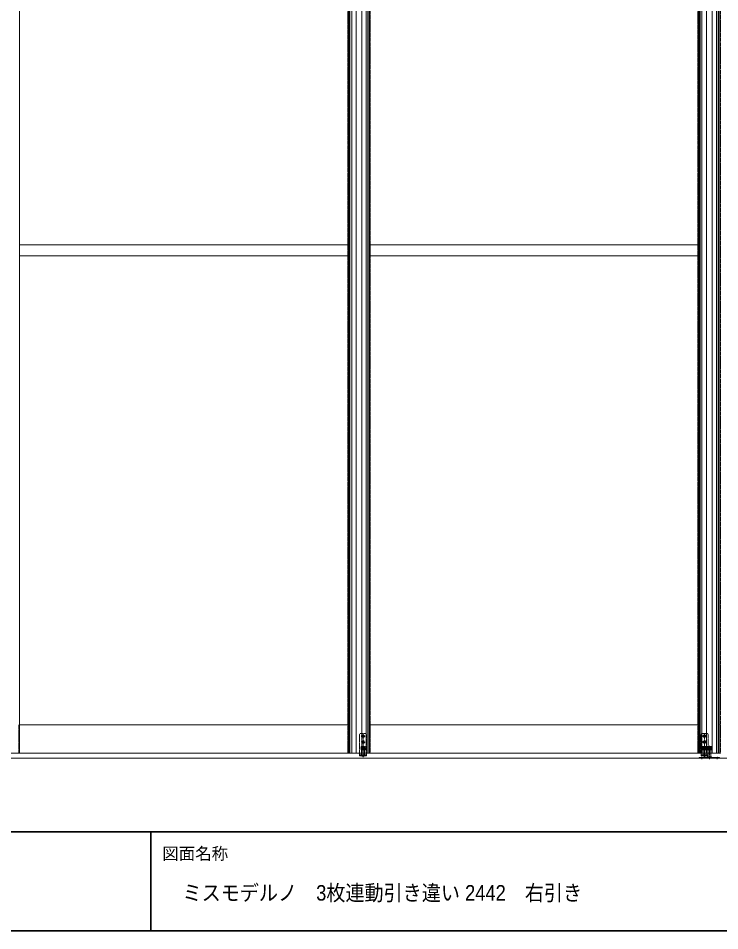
# Model space of a CAD drawing. Units: millimetres, scale not verified. Extents: x -4547 to 4547, y -2284 to 2284.
# Drawn here: x -3254 to -1658, y -2078 to 0 of the extents above; entities that cross this region are included whole.
import ezdxf
from ezdxf.enums import TextEntityAlignment as Align

# ---------------------------------------------------------------- set-up
doc = ezdxf.new("R2010")
doc.units = ezdxf.units.MM
doc.header["$LTSCALE"] = 20
for name, pattern in [('USER1', [10.5, 8, -0.5, 0.5, -0.5, 0.5, -0.5]), ('USER2', [2.91, 1.76, -0.4, 0.35, -0.4]), ('USER3', [1.11, 0.71, -0.4])]:
    doc.linetypes.add(name, pattern=pattern)
doc.layers.add('0-0_1図面枠', color=7, linetype='Continuous', lineweight=20)
doc.layers.add('0-1_3一般', color=7, linetype='Continuous', lineweight=15)
doc.styles.add('ＭＳ Ｐゴシック', font='')
doc.styles.get('ＭＳ Ｐゴシック').set_extended_font_data('MS PGothic')

# ---------------------------------------------------------------- blocks, each defined once
blk = doc.blocks.new('グループ-2')
at = {"layer": '0-0_1図面枠', "lineweight": 35}
for p, q in [((-60000, -37050), (60000, -37050)), ((-32250, -37050), (-32250, -41550))]:
    blk.add_line(p, q, dxfattribs=at)
blk.add_lwpolyline([(-60000, 41550), (60000, 41550), (60000, -41550), (-60000, -41550)], close=True, dxfattribs=at)
blk = doc.blocks.new('図面枠')
at = {"layer": '0-0_1図面枠'}
blk.add_blockref('グループ-2', (0, 0), dxfattribs=at)
at = {"layer": '0-0_1図面枠', "style": 'ＭＳ Ｐゴシック'}
blk.add_text('図面名称', height=550.3, dxfattribs=at).set_placement((-31725.1, -38474.8), align=Align.BOTTOM_LEFT)
blk = doc.blocks.new('グループ-23')
at = {"layer": '0-1_3一般', "linetype": 'USER1'}
for p, q in [((-7342, -33466.3), (-7342, 12333.7)), ((-7292, -33466.3), (-7342, -33466.3))]:
    blk.add_line(p, q, dxfattribs=at)
at = {"layer": '0-1_3一般'}
for p, q in [((-7292, -32186.3), (-7292, 12333.7)), ((-6703.9, 12333.7), (-6703.9, -33466.3)), ((-6502, 12333.7), (-6502, -33466.3)), ((-6420, 12333.7), (-6420, -33466.3)), ((-7292, -33466.3), (-7292, -32186.3)), ((-7212, -33466.3), (-7292, -33466.3)), ((-6848, -33466.3), (-7212, -33466.3)), ((-6372, -33466.3), (-6848, -33466.3)), ((-6342, -33466.3), (-6372, -33466.3))]:
    blk.add_line(p, q, dxfattribs=at)
at = {"layer": '0-1_3一般', "linetype": 'USER3'}
for p, q in [((-6372, -32166.3), (-6342, -32166.3)), ((-6372, -33466.3), (-6372, -32166.3))]:
    blk.add_line(p, q, dxfattribs=at)
blk = doc.blocks.new('グループ-24')
at = {"layer": '0-1_3一般'}
for p, q in [((-23232, -32186.3), (-23232, 12333.7)), ((-22643.9, 12333.7), (-22643.9, -33466.3)), ((-22442, 12333.7), (-22442, -33466.3)), ((-22360, 12333.7), (-22360, -33466.3)), ((-7244, -33466.3), (-7244, 12333.7)), ((-7162, -33466.3), (-7162, 12333.7)), ((-6960.1, -33466.3), (-6960.1, 12333.7)), ((-22282, 11033.7), (-22282, -10316.3)), ((-7322, -10316.3), (-7322, 11033.7)), ((-22282, -10316.3), (-22282, -32166.3)), ((-22282, -10316.3), (-7322, -10316.3)), ((-7322, -32166.3), (-7322, -10316.3)), ((-22282, -10816.3), (-7322, -10816.3)), ((-23232, -33466.3), (-23232, -32186.3)), ((-22282, -32166.3), (-7322, -32166.3)), ((-22282, -32166.3), (-22282, -33466.3)), ((-7322, -33466.3), (-7322, -32166.3)), ((-6372, -32186.3), (-6372, -33466.3)), ((-23152, -33466.3), (-23232, -33466.3)), ((-22788, -33466.3), (-23152, -33466.3)), ((-22312, -33466.3), (-22788, -33466.3)), ((-22282, -33466.3), (-22312, -33466.3)), ((-6372, -33466.3), (-22282, -33466.3)), ((-7292, -33466.3), (-7322, -33466.3)), ((-6816, -33466.3), (-7292, -33466.3)), ((-6452, -33466.3), (-6816, -33466.3)), ((-6372, -33466.3), (-6452, -33466.3))]:
    blk.add_line(p, q, dxfattribs=at)
at = {"layer": '0-1_3一般', "linetype": 'USER3'}
for p, q in [((-22312, -33466.3), (-22312, -32166.3)), ((-22312, -32166.3), (-22282, -32166.3)), ((-7322, -32166.3), (-7292, -32166.3)), ((-7292, -32166.3), (-7292, -33466.3))]:
    blk.add_line(p, q, dxfattribs=at)
at = {"layer": '0-1_3一般', "linetype": 'USER1'}
for points in [[(-23232, -33466.3), (-23282, -33466.3), (-23282, 12333.7), (-23232, 12333.7)], [(-6372, 12333.7), (-6322, 12333.7), (-6322, -33466.3), (-6372, -33466.3)]]:
    blk.add_lwpolyline(points, dxfattribs=at)
at = {"layer": '0-1_3一般'}
blk.add_lwpolyline([(-22312, 12333.7), (-6372, 12333.7), (-6372, -32186.3)], dxfattribs=at)
blk = doc.blocks.new('グループ-26')
at = {"layer": '0-1_3一般'}
for p, q in [((-6922, -33226.3), (-6722, -33226.3)), ((-6907, -33166.3), (-6917, -33176.3)), ((-6727, -33176.3), (-6917, -33176.3)), ((-6917, -33226.3), (-6917, -33176.3)), ((-6907, -33166.3), (-6902, -33166.3)), ((-6902, -33166.3), (-6742, -33166.3)), ((-6777, -33156.3), (-6867, -33156.3)), ((-6864.5, -33166.3), (-6867, -33156.3)), ((-6779.5, -33166.3), (-6777, -33156.3)), ((-6742, -33166.3), (-6737, -33166.3)), ((-6737, -33166.3), (-6727, -33176.3)), ((-6727, -33176.3), (-6727, -33226.3)), ((-6922, -33246.3), (-6722, -33246.3)), ((-6922, -33636.3), (-6922, -33656.3)), ((-6722, -33636.3), (-6922, -33636.3)), ((-6917, -33296.3), (-6917, -33246.3)), ((-6917, -33296.3), (-6727, -33296.3)), ((-6907, -33306.3), (-6917, -33296.3)), ((-6902, -33306.3), (-6907, -33306.3)), ((-6742, -33306.3), (-6902, -33306.3)), ((-6892, -33636.3), (-6892, -33306.3)), ((-6752, -33636.3), (-6892, -33636.3)), ((-6752, -33636.3), (-6752, -33306.3)), ((-6737, -33306.3), (-6742, -33306.3)), ((-6737, -33306.3), (-6727, -33296.3)), ((-6727, -33246.3), (-6727, -33296.3)), ((-6722, -33656.3), (-6722, -33636.3)), ((-7282, -33656.3), (-6362, -33656.3)), ((-7282, -33696.3), (-7282, -33656.3)), ((-6362, -33696.3), (-7282, -33696.3)), ((-6362, -33656.3), (-6362, -33696.3))]:
    blk.add_line(p, q, dxfattribs=at)
at = {"layer": '0-1_3一般', "linetype": 'USER3'}
for p, q in [((-6902, -33166.3), (-6902, -33186.3)), ((-6864, -33186.3), (-6902, -33186.3)), ((-6864, -33286.3), (-6864, -33186.3)), ((-6842, -33156.3), (-6822, -33167.8)), ((-6822, -33167.8), (-6802, -33156.3)), ((-6742, -33186.3), (-6780, -33186.3)), ((-6742, -33166.3), (-6742, -33186.3)), ((-6864, -33286.3), (-6902, -33286.3)), ((-6902, -33306.3), (-6902, -33286.3)), ((-6872, -33636.3), (-6872, -33676.3)), ((-6872, -33636.3), (-6872, -33676.3)), ((-6780, -33286.3), (-6864, -33286.3)), ((-6742, -33286.3), (-6780, -33286.3)), ((-6772, -33676.3), (-6772, -33636.3)), ((-6772, -33676.3), (-6772, -33636.3)), ((-6742, -33306.3), (-6742, -33286.3)), ((-7222, -33696.3), (-7222, -33656.3)), ((-7122, -33656.3), (-7122, -33696.3)), ((-6922, -33676.3), (-6722, -33676.3)), ((-6922, -33696.3), (-6922, -33676.3)), ((-6767, -33696.3), (-6772, -33676.3)), ((-6722, -33676.3), (-6722, -33696.3)), ((-6522, -33696.3), (-6522, -33656.3)), ((-6422, -33656.3), (-6422, -33696.3))]:
    blk.add_line(p, q, dxfattribs=at)
at = {"layer": '0-1_3一般', "linetype": 'USER1'}
for p, q in [((-6862, -33176.3), (-6864.5, -33166.3)), ((-6862, -33286.3), (-6862, -33176.3)), ((-6782, -33176.3), (-6779.5, -33166.3)), ((-6782, -33286.3), (-6782, -33176.3)), ((-6892, -33306.3), (-6892, -33286.3)), ((-6892, -33286.3), (-6872, -33286.3)), ((-6872, -33286.3), (-6862, -33286.3)), ((-6862, -33286.3), (-6782, -33286.3)), ((-6782, -33286.3), (-6772, -33286.3)), ((-6772, -33286.3), (-6752, -33286.3)), ((-6752, -33306.3), (-6752, -33286.3))]:
    blk.add_line(p, q, dxfattribs=at)
at = {"layer": '0-1_3一般', "linetype": 'USER2'}
for p, q in [((-6822, -33736.3), (-6822, -33126.3)), ((-6822, -33326.3), (-6822, -33146.3)), ((-7172, -33736.3), (-7172, -33616.3)), ((-6822, -33336.3), (-6822, -33326.3)), ((-6822, -33736.3), (-6822, -33596.3)), ((-6472, -33736.3), (-6472, -33616.3))]:
    blk.add_line(p, q, dxfattribs=at)
for points in [[(-6707, -33236.3), (-6732, -33236.3), (-6932, -33236.3), (-6937, -33236.3)], [(-6822, -33326.3), (-6822, -33146.3), (-6822, -33136.3)]]:
    blk.add_lwpolyline(points, dxfattribs=at)
at = {"layer": '0-1_3一般', "linetype": 'USER3'}
for points in [[(-6780, -33286.3), (-6780, -33186.3), (-6864, -33186.3)], [(-6872, -33676.3), (-6877, -33696.3), (-6767, -33696.3)], [(-6792, -33696.3), (-6822, -33679), (-6852, -33696.3)]]:
    blk.add_lwpolyline(points, dxfattribs=at)
at = {"layer": '0-1_3一般'}
for centre, start, end in [((-6922, -33236.3), 90, 180), ((-6922, -33236.3), 180, 270), ((-6722, -33236.3), 0, 90), ((-6722, -33236.3), 270, 0)]:
    blk.add_arc(centre, 10, start, end, dxfattribs=at)
at = {"layer": '0-1_3一般', "linetype": 'USER3'}
for centre, start, end in [((-6922, -33236.3), 270, 90), ((-6722, -33236.3), 90, 180), ((-6722, -33236.3), 180, 270)]:
    blk.add_arc(centre, 10, start, end, dxfattribs=at)
blk = doc.blocks.new('グループ-36')
at = {"layer": '0-1_3一般', "linetype": 'USER3'}
for p, q in [((-22742, -33466.3), (-22742, -32606.3)), ((-22682, -32566.3), (-22482, -32566.3)), ((-22676, -32686.3), (-22488, -32686.3)), ((-22612, -32750.3), (-22612, -32622.3)), ((-22552, -32642.3), (-22612, -32642.3)), ((-22552, -32730.3), (-22612, -32730.3)), ((-22552, -32622.3), (-22552, -32750.3)), ((-22422, -32626.3), (-22422, -33466.3)), ((-7202, -33466.3), (-7202, -32606.3)), ((-7142, -32566.3), (-6942, -32566.3)), ((-7136, -32686.3), (-6948, -32686.3)), ((-7072, -32750.3), (-7072, -32622.3)), ((-7012, -32642.3), (-7072, -32642.3)), ((-7012, -32730.3), (-7072, -32730.3)), ((-7012, -32622.3), (-7012, -32750.3)), ((-6882, -32626.3), (-6882, -33466.3)), ((-22467, -33236.3), (-22697, -33236.3)), ((-22667, -33166.3), (-22677, -33176.3)), ((-22487, -33176.3), (-22677, -33176.3)), ((-22677, -33296.3), (-22677, -33176.3)), ((-22488, -32956.3), (-22676, -32956.3)), ((-22667, -33166.3), (-22662, -33166.3)), ((-22662, -33166.3), (-22502, -33166.3)), ((-22662, -33166.3), (-22662, -33186.3)), ((-22624, -33186.3), (-22662, -33186.3)), ((-22602, -33156.3), (-22627, -33156.3)), ((-22627, -33156.3), (-22624.5, -33166.3)), ((-22624.5, -33166.3), (-22622, -33176.3)), ((-22624, -33286.3), (-22624, -33186.3)), ((-22622, -33176.3), (-22622, -33286.3)), ((-22612, -33020.3), (-22612, -32892.3)), ((-22552, -32912.3), (-22612, -32912.3)), ((-22552, -33000.3), (-22612, -33000.3)), ((-22562, -33156.3), (-22602, -33156.3)), ((-22582, -33167.8), (-22582, -33046.3)), ((-22582, -33426.3), (-22582, -33146.3)), ((-22552, -32892.3), (-22552, -33020.3)), ((-22539.5, -33166.3), (-22542, -33176.3)), ((-22542, -33176.3), (-22542, -33286.3)), ((-22502, -33186.3), (-22540, -33186.3)), ((-22537, -33156.3), (-22539.5, -33166.3)), ((-22502, -33166.3), (-22497, -33166.3)), ((-22502, -33166.3), (-22502, -33186.3)), ((-22497, -33166.3), (-22487, -33176.3)), ((-22487, -33176.3), (-22487, -33296.3)), ((-6927, -33236.3), (-7157, -33236.3)), ((-7127, -33166.3), (-7137, -33176.3)), ((-7137, -33296.3), (-7137, -33176.3)), ((-6948, -32956.3), (-7136, -32956.3)), ((-7087, -33156.3), (-7084.5, -33166.3)), ((-7000, -33186.3), (-7084, -33186.3)), ((-7072, -33020.3), (-7072, -32892.3)), ((-7012, -32912.3), (-7072, -32912.3)), ((-7012, -33000.3), (-7072, -33000.3)), ((-7042, -33167.8), (-7062, -33156.3)), ((-7042, -33167.8), (-7042, -33126.3)), ((-7042, -33146.3), (-7042, -33136.3)), ((-7042, -33326.3), (-7042, -33146.3)), ((-7042, -33326.3), (-7042, -33146.3)), ((-7022, -33156.3), (-7042, -33167.8)), ((-7042, -33646.3), (-7042, -33167.8)), ((-6997, -33156.3), (-7022, -33156.3)), ((-7012, -32892.3), (-7012, -33020.3)), ((-6999.5, -33166.3), (-7002, -33176.3)), ((-7002, -33176.3), (-7002, -33286.3)), ((-7000, -33286.3), (-7000, -33186.3)), ((-6962, -33186.3), (-7000, -33186.3)), ((-6997, -33156.3), (-6999.5, -33166.3)), ((-6962, -33166.3), (-6957, -33166.3)), ((-6947, -33176.3), (-6947, -33296.3)), ((-22677, -33296.3), (-22487, -33296.3)), ((-22667, -33306.3), (-22677, -33296.3)), ((-22662, -33306.3), (-22667, -33306.3)), ((-22624, -33286.3), (-22662, -33286.3)), ((-22662, -33306.3), (-22662, -33286.3)), ((-22502, -33306.3), (-22662, -33306.3)), ((-22652, -33306.3), (-22652, -33286.3)), ((-22652, -33546.3), (-22652, -33306.3)), ((-22512, -33546.3), (-22652, -33546.3)), ((-22633, -33586.3), (-22633, -33546.3)), ((-22632, -33546.3), (-22632, -33586.3)), ((-22540, -33286.3), (-22624, -33286.3)), ((-22582, -33436.3), (-22582, -33426.3)), ((-22542, -33286.3), (-22512, -33286.3)), ((-22502, -33286.3), (-22540, -33286.3)), ((-22532, -33586.3), (-22532, -33546.3)), ((-22527, -33606.3), (-22532, -33586.3)), ((-22531, -33586.3), (-22531, -33546.3)), ((-22512, -33306.3), (-22512, -33286.3)), ((-22512, -33546.3), (-22512, -33306.3)), ((-22502, -33306.3), (-22502, -33286.3)), ((-22497, -33306.3), (-22502, -33306.3)), ((-22497, -33306.3), (-22487, -33296.3)), ((-7127, -33306.3), (-7137, -33296.3)), ((-7137, -33296.3), (-6947, -33296.3)), ((-7122, -33306.3), (-7127, -33306.3)), ((-7112, -33286.3), (-7082, -33286.3)), ((-7112, -33306.3), (-7112, -33286.3)), ((-7112, -33546.3), (-7112, -33306.3)), ((-6972, -33546.3), (-7112, -33546.3)), ((-7092, -33586.3), (-7097, -33606.3)), ((-7097, -33606.3), (-6987, -33606.3)), ((-7093, -33586.3), (-7093, -33546.3)), ((-7092, -33546.3), (-7092, -33586.3)), ((-7082, -33286.3), (-7002, -33286.3)), ((-7042, -33589), (-7072, -33606.3)), ((-7042, -33436.3), (-7042, -33326.3)), ((-7012, -33606.3), (-7042, -33589)), ((-7002, -33286.3), (-6972, -33286.3)), ((-6992, -33586.3), (-6992, -33546.3)), ((-6987, -33606.3), (-6992, -33586.3)), ((-6991, -33586.3), (-6991, -33546.3)), ((-6972, -33306.3), (-6972, -33286.3)), ((-6972, -33546.3), (-6972, -33306.3)), ((-6957, -33306.3), (-6947, -33296.3))]:
    blk.add_line(p, q, dxfattribs=at)
at = {"layer": '0-1_3一般', "linetype": 'USER2'}
for p, q in [((-22582, -33546.3), (-22582, -32606.3)), ((-7042, -33546.3), (-7042, -32606.3))]:
    blk.add_line(p, q, dxfattribs=at)
at = {"layer": '0-1_3一般'}
for p, q in [((-22742, -33546.3), (-22742, -33466.3)), ((-22633, -33546.3), (-22742, -33546.3)), ((-22742, -33586.3), (-22742, -33546.3)), ((-22633, -33586.3), (-22742, -33586.3)), ((-22531, -33546.3), (-22633, -33546.3)), ((-22531, -33586.3), (-22633, -33586.3)), ((-22422, -33546.3), (-22531, -33546.3)), ((-22422, -33586.3), (-22531, -33586.3)), ((-22422, -33466.3), (-22422, -33546.3)), ((-22422, -33546.3), (-22422, -33586.3)), ((-7202, -33546.3), (-7202, -33466.3)), ((-7202, -33586.3), (-7202, -33546.3)), ((-7093, -33546.3), (-7202, -33546.3)), ((-7093, -33586.3), (-7202, -33586.3)), ((-6991, -33546.3), (-7093, -33546.3)), ((-6991, -33586.3), (-7093, -33586.3)), ((-6882, -33546.3), (-6991, -33546.3)), ((-6882, -33586.3), (-6991, -33586.3)), ((-6882, -33466.3), (-6882, -33546.3)), ((-6882, -33546.3), (-6882, -33586.3))]:
    blk.add_line(p, q, dxfattribs=at)
at = {"layer": '0-1_3一般', "linetype": 'USER3'}
for points in [[(-22540, -33286.3), (-22540, -33186.3), (-22624, -33186.3)], [(-22582, -33646.3), (-22582, -33167.8), (-22602, -33156.3)], [(-22582, -33426.3), (-22582, -33146.3), (-22582, -33056.3)], [(-22537, -33156.3), (-22562, -33156.3), (-22582, -33167.8)], [(-6957, -33166.3), (-6947, -33176.3), (-7137, -33176.3)], [(-7127, -33166.3), (-7122, -33166.3), (-7122, -33186.3)], [(-7122, -33166.3), (-6962, -33166.3), (-6962, -33186.3)], [(-7084, -33286.3), (-7084, -33186.3), (-7122, -33186.3)], [(-7022, -33156.3), (-7062, -33156.3), (-7087, -33156.3)], [(-7084.5, -33166.3), (-7082, -33176.3), (-7082, -33286.3)], [(-22652, -33286.3), (-22622, -33286.3), (-22542, -33286.3)], [(-22632, -33586.3), (-22637, -33606.3), (-22527, -33606.3)], [(-22552, -33606.3), (-22582, -33589), (-22612, -33606.3)], [(-6962, -33306.3), (-7122, -33306.3), (-7122, -33286.3)], [(-6962, -33286.3), (-7000, -33286.3), (-7084, -33286.3), (-7122, -33286.3)], [(-6957, -33306.3), (-6962, -33306.3), (-6962, -33286.3)]]:
    blk.add_lwpolyline(points, dxfattribs=at)
for centre, radius, start, end in [((-22692, -32616.3), 51, 78.69007, 168.69007), ((-22612, -32686.3), 44, 90, 270), ((-22552, -32686.3), 44, 270, 90), ((-22482, -32626.3), 60, 0, 90), ((-7152, -32616.3), 51, 78.69007, 168.69007), ((-7072, -32686.3), 44, 90, 270), ((-7012, -32686.3), 44, 270, 90), ((-6942, -32626.3), 60, 0, 90), ((-22612, -32956.3), 44, 90, 270), ((-22552, -32956.3), 44, 270, 90), ((-7072, -32956.3), 44, 90, 270), ((-7012, -32956.3), 44, 270, 90)]:
    blk.add_arc(centre, radius, start, end, dxfattribs=at)
blk = doc.blocks.new('グループ-37')
at = {"layer": '0-1_3一般'}
for p, q in [((-23184, -33466.3), (-23184, 12333.7)), ((-23102, -33466.3), (-23102, 12333.7)), ((-22900.1, -33466.3), (-22900.1, 12333.7)), ((-22312, 12333.7), (-22312, -32186.3)), ((-38222, 11033.7), (-38222, -10316.3)), ((-23262, -10316.3), (-23262, 11033.7)), ((-38222, -10316.3), (-38222, -32166.3)), ((-38222, -10316.3), (-23262, -10316.3)), ((-23262, -32166.3), (-23262, -10316.3)), ((-38222, -10816.3), (-23262, -10816.3)), ((-38222, -32166.3), (-38222, -33466.3)), ((-38222, -32166.3), (-23262, -32166.3)), ((-23262, -33466.3), (-23262, -32166.3)), ((-22312, -32186.3), (-22312, -33466.3)), ((-38252, -33466.3), (-38728, -33466.3)), ((-38222, -33466.3), (-38252, -33466.3)), ((-22312, -33466.3), (-38222, -33466.3)), ((-23232, -33466.3), (-23262, -33466.3)), ((-22756, -33466.3), (-23232, -33466.3)), ((-22392, -33466.3), (-22756, -33466.3)), ((-22312, -33466.3), (-22392, -33466.3))]:
    blk.add_line(p, q, dxfattribs=at)
at = {"layer": '0-1_3一般', "linetype": 'USER1'}
for p, q in [((-22262, 12333.7), (-22262, -33466.3)), ((-22262, -33466.3), (-22312, -33466.3))]:
    blk.add_line(p, q, dxfattribs=at)
at = {"layer": '0-1_3一般', "linetype": 'USER3'}
for p, q in [((-38252, -32166.3), (-38222, -32166.3)), ((-38252, -33466.3), (-38252, -32166.3)), ((-23262, -32166.3), (-23232, -32166.3)), ((-23232, -32166.3), (-23232, -33466.3))]:
    blk.add_line(p, q, dxfattribs=at)
blk = doc.blocks.new('グループ-42')
at = {"layer": '0-1_3一般'}
blk.add_line((-39922, -33696.3), (10435.2, -33696.3), dxfattribs=at)
blk = doc.blocks.new('グループ-46')
at = {"layer": '0-1_3一般'}
for name in ['グループ-42', 'グループ-36', 'グループ-26', 'グループ-37', 'グループ-24', 'グループ-23']:
    blk.add_blockref(name, (0, 0), dxfattribs=at)

msp = doc.modelspace()

# ---------------------------------------------------------------- block references
at = {"layer": '0-0_1図面枠', "xscale": 0.05, "yscale": 0.05}
msp.add_blockref('図面枠', (-1340.62, 0), dxfattribs=at)
at = {"layer": '0-1_3一般', "xscale": 0.05, "yscale": 0.05}
msp.add_blockref('グループ-46', (-1340.62, 0), dxfattribs=at)

# ---------------------------------------------------------------- texts
at = {"layer": '0-0_1図面枠', "style": 'ＭＳ Ｐゴシック', "width": 0.9}
msp.add_text('ミスモデルノ\u30003枚連動引き違い 2442\u3000右引き', height=35.38, dxfattribs=at).set_placement((-2880.54, -2019.49), align=Align.BOTTOM_LEFT)

doc.saveas('drawing.dxf')
